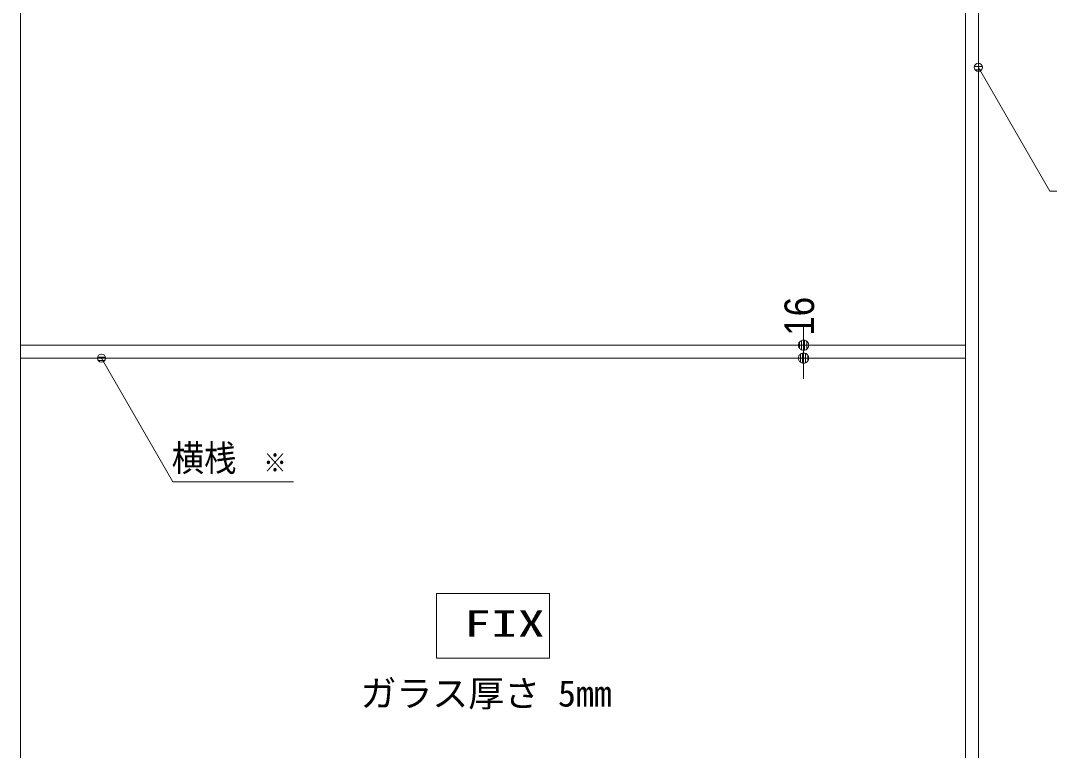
# Model space of a CAD drawing. Units: millimetres, scale not verified. Extents: x -6062 to 6062, y -3045 to 3045.
# Drawn here: x -2070 to -798, y -911 to -9 of the extents above; entities that cross this region are included whole.
import ezdxf
from ezdxf.enums import TextEntityAlignment as Align

# ---------------------------------------------------------------- set-up
doc = ezdxf.new("R2010")
doc.units = ezdxf.units.MM
doc.header["$LTSCALE"] = 20
for name, color, linetype, lineweight in [('0-1_0', 7, 'Continuous', 9), ('0-2_2寸法-3', 7, 'Continuous', 9), ('0-3_3一般', 7, 'Continuous', 9), ('0-5_2寸法-2', 7, 'Continuous', 9)]:
    doc.layers.add(name, color=color, linetype=linetype, lineweight=lineweight)
doc.styles.add('ＭＳ ゴシック', font='')
doc.styles.add('ＭＳ Ｐゴシック', font='')
doc.styles.get('ＭＳ ゴシック').set_extended_font_data('MS Gothic')
doc.styles.get('ＭＳ Ｐゴシック').set_extended_font_data('MS PGothic')

# ---------------------------------------------------------------- blocks, each defined once
blk = doc.blocks.new('グループ-156')
at = {"layer": '0-3_3一般'}
for p, q in [((-5640, 7840), (-5640, -39000)), ((17720, -39000), (17720, 7840)), ((18040, -39000), (18040, 7840)), ((-5640, -38740), (-5640, 7050)), ((-5640, -8200), (17720, -8200)), ((-5640, -8520), (17720, -8520))]:
    blk.add_line(p, q, dxfattribs=at)
blk = doc.blocks.new('グループ-157')
at = {"layer": '0-3_3一般'}
blk.add_line((18040, 8000), (18040, -39000), dxfattribs=at)
blk = doc.blocks.new('グループ-158')
at = {"layer": '0-3_3一般'}
for name in ['グループ-157', 'グループ-156']:
    blk.add_blockref(name, (0, 0), dxfattribs=at)
blk = doc.blocks.new('_Dot')
at = {"layer": '0-1_0'}
for p, q in [((-10, 0), (-20, 0)), ((9.78, 2), (-9.78, 2)), ((7.99, 6), (-7.99, 6)), ((9.16, -3.98), (-9.16, -3.98)), ((6, -7.98), (-6, -7.98))]:
    blk.add_line(p, q, dxfattribs=at)
for points in [[(10, 0), (9.92, 1.25), (9.69, 2.49), (9.3, 3.68), (8.76, 4.82), (8.09, 5.88), (7.29, 6.85), (6.37, 7.71), (5.36, 8.44), (4.26, 9.05), (3.09, 9.51), (1.87, 9.82), (0.63, 9.98), (-0.63, 9.98), (-1.87, 9.82), (-3.09, 9.51), (-4.26, 9.05), (-5.36, 8.44), (-6.37, 7.71), (-7.29, 6.85), (-8.09, 5.88), (-8.76, 4.82), (-9.3, 3.68), (-9.69, 2.49), (-9.92, 1.25), (-10, 0), (0, 0)], [(-10, 0), (-9.92, -1.25), (-9.69, -2.49), (-9.3, -3.68), (-8.76, -4.82), (-8.09, -5.88), (-7.29, -6.85), (-6.37, -7.71), (-5.36, -8.44), (-4.26, -9.05), (-3.09, -9.51), (-1.87, -9.82), (-0.63, -9.98), (0.63, -9.98), (1.87, -9.82), (3.09, -9.51), (4.26, -9.05), (5.36, -8.44), (6.37, -7.71), (7.29, -6.85), (8.09, -5.88), (8.76, -4.82), (9.3, -3.68), (9.69, -2.49), (9.92, -1.25), (10, 0), (0, 0)]]:
    blk.add_lwpolyline(points, close=True, dxfattribs=at)

msp = doc.modelspace()

# ---------------------------------------------------------------- linework, layer by layer
at = {"layer": '0-2_2寸法-3'}
for p, q in [((-885.33, -61.62), (-885.67, -61.62)), ((-885.33, -61.62), (-885.67, -61.62)), ((-880.61, -65.62), (-890.39, -65.62)), ((-881.5, -69.62), (-889.5, -69.62)), ((-1964.61, -425.01), (-1974.39, -425.01)), ((-1965.5, -429.01), (-1973.5, -429.01)), ((-1969.33, -421.01), (-1969.67, -421.01)), ((-1969.33, -421.01), (-1969.67, -421.01))]:
    msp.add_line(p, q, dxfattribs=at)
for points in [[(-603.18, -219.45), (-797.26, -219.45), (-885.5, -66.61)], [(-1732.16, -578.84), (-1881.26, -578.84), (-1969.5, -426)]]:
    msp.add_lwpolyline(points, dxfattribs=at)
msp.add_lwpolyline([(-1555.5, -717), (-1415.5, -717), (-1415.5, -797), (-1555.5, -797)], close=True, dxfattribs=at)
for centre in [(-885.5, -66.61), (-885.5, -66.61), (-1969.5, -426), (-1969.5, -426)]:
    msp.add_circle(centre, 5.01, dxfattribs=at)
at = {"layer": '0-5_2寸法-2'}
for p, q in [((-1101.5, -397.29), (-1101.5, -384.58)), ((-1101.5, -410), (-1101.5, -426)), ((-1081.5, -410), (-1081.3, -410)), ((-1081.5, -426), (-1081.3, -426)), ((-1101.5, -438.71), (-1101.5, -451.42))]:
    msp.add_line(p, q, dxfattribs=at)

# ---------------------------------------------------------------- block references
at = {"layer": '0-3_3一般', "xscale": 0.05, "yscale": 0.05}
msp.add_blockref('グループ-158', (-1787.5, 0), dxfattribs=at)
at = {"layer": '0-5_2寸法-2', "xscale": 0.6356201, "yscale": 0.6356201}
for p, rotation in [((-1101.5, -410), 270), ((-1101.5, -426), 90)]:
    msp.add_blockref('_Dot', p, dxfattribs=dict(at, rotation=rotation))

# ---------------------------------------------------------------- texts
at = {"layer": '0-2_2寸法-3', "style": 'ＭＳ ゴシック'}
for s, height, width, p in [('横桟', 32.55, 0.9, (-1882.61, -575.66)), ('※', 23.31, 0.9, (-1769.26, -573.88)), ('FIX', 32.55, 1.5, (-1521.25, -780.17))]:
    msp.add_text(s, height=height, dxfattribs=dict(at, width=width)).set_placement(p, align=Align.BOTTOM_LEFT)
msp.add_text('ガラス厚さ 5mm', height=32.55, dxfattribs=at).set_placement((-1649.29, -866.45), align=Align.BOTTOM_LEFT)
at = {"layer": '0-5_2寸法-2', "style": 'ＭＳ Ｐゴシック', "width": 0.9}
msp.add_text('16', height=36.66, rotation=90, dxfattribs=at).set_placement((-1077.53, -398.33), align=Align.BOTTOM_LEFT)

doc.saveas('drawing.dxf')
